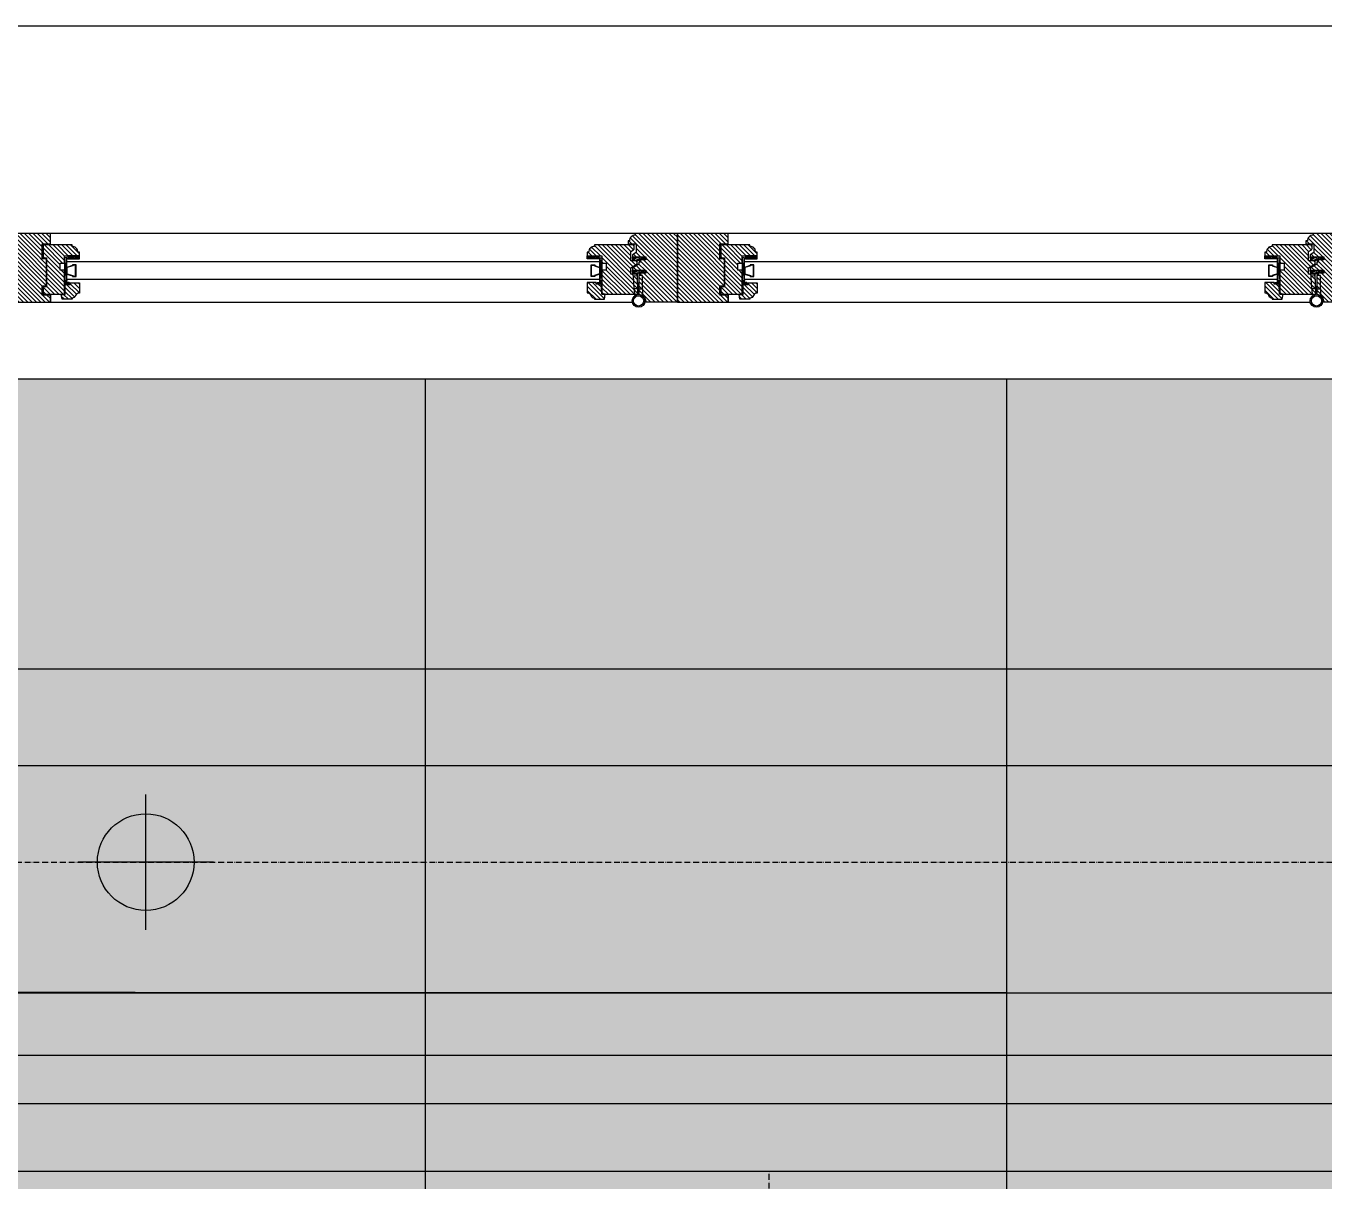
# Model space of a CAD drawing. Header units: millimetres. Extents: x 10553 to 38258, y 46576 to 64025.
# Drawn here: x 12584 to 13927, y 57556 to 58750 of the extents above; entities that cross this region are included whole.
import ezdxf

# ---------------------------------------------------------------- set-up
doc = ezdxf.new("R2010")
doc.units = ezdxf.units.MM
doc.linetypes.add('ACAD_ISO10W100', pattern=[18, 12, -3, 0, -3])
for name, color, linetype in [('ceiling', 232, 'Continuous'), ('floor', 172, 'Continuous'), ('floor hatch', 252, 'Continuous'), ('light', 230, 'Continuous'), ('plaster', 81, 'Continuous'), ('wall', 5, 'Continuous'), ('windows', 7, 'Continuous')]:
    doc.layers.add(name, color=color, linetype=linetype)

# ---------------------------------------------------------------- blocks, each defined once
blk = doc.blocks.new('Joint-K7335')
at = {"layer": 'windows', "color": 7}
for points in [[(3.9, 10.7, -0.206505), (4.5, 11.8, -0.277528), (4.6, 11.7), (4.7, 11.5, 0.626267), (5.4, 11.5, 0.131441), (5.5, 11.7), (5.5, 18, 0.509109), (4.6, 18.4, -0.294424), (2, 18.3, 0.173488), (1.3, 18.5), (0, 18.5), (0, 2.1, 0.415334), (1.2, 0.9, 0.048115), (1.5, 0.9, 0.113375), (1.5, 1), (4, 2.8, 0.235966), (4, 2.9), (4, 3.3, 0.247659), (4, 3.4, 0.287937), (3.6, 3.4), (1.8, 2.3, -0.576722), (1.5, 2.5), (1.5, 3.3, -0.235966), (1.6, 3.5), (4, 5.3, 0.235966), (4, 5.3), (4, 5.7, 0.247659), (4, 5.8, 0.287937), (3.6, 5.8), (1.8, 4.8, -0.576722), (1.5, 5), (1.5, 6.3, -0.384094), (2.6, 7.5, -0.021813), (2.7, 7.5), (6.5, 7.5), (6.5, 7.6, 0.333043), (5.7, 8.5, -0.293245), (5.3, 8.9, 0.008528), (5.2, 9.3, 0.265517), (5, 9.5, 0.023748), (4.8, 9.5, -0.356149), (3.9, 10.7, -0.356149)], [(3.2, 10.8, 0.355005), (4.6, 8.8, -0.567624), (4.7, 8.8, -0.24708), (4.4, 8.7), (2.2, 9, -0.351704), (1.2, 10.1), (1.2, 12.9, -0.414214), (1.5, 13.2), (1.6, 13.2, 0.277073), (1.9, 13.4), (3.7, 16.8, -0.041112), (3.8, 17), (4.1, 17.7, -0.50666), (4.6, 17.7, -0.2771), (4.6, 17.5), (4.6, 13.3, 0.213422), (4.7, 13.1, -0.886227), (4.4, 12.6, 0.250571), (3.2, 10.8)]]:
    blk.add_lwpolyline(points, format="xyb", dxfattribs=at)
blk.add_lwpolyline([(1.6, 17.8, 0.632714), (1, 17.6), (1, 14.2, 0.78091), (1.6, 14.1), (3.2, 17.1, -0.117333), (3.3, 17.2, 1.218085), (3, 17.5, -0.285776), (2.7, 17.3, -0.145588)], format="xyb", close=True, dxfattribs=at)
blk = doc.blocks.new('downlight')
at = {"color": 0}
for p, q in [((0, 10.5), (0, -10.5)), ((-10.5, 0), (10.5, 0))]:
    blk.add_line(p, q, dxfattribs=at)
blk.add_circle((0, 0), 7.5, dxfattribs=at)

msp = doc.modelspace()

# ---------------------------------------------------------------- hatches: boundary and pattern name
at = {"layer": 'floor hatch', "true_color": 0xe2d7b1}
h = msp.add_hatch(color=254, dxfattribs=at)
h.paths.add_polyline_path([(11794.1, 57751.5), (15403.1, 57750), (15403.1, 54150), (11794.1, 54150)], flags=16)
h.paths.add_polyline_path([(11067.6, 58235.5), (12087.6, 58235.5), (12087.6, 58385.5), (14427.6, 58385.5), (14427.6, 58235.5), (16572.6, 58235.5), (16572.6, 56848.2), (16597.6, 56848.2), (16597.6, 55052.8), (16572.6, 55052.8), (16572.6, 53665.5), (16407.6, 53665.5), (16407.6, 53450.5), (15403.1, 53450.5), (15403.1, 53665.5), (11067.6, 53665.5)])
at = {"layer": 'floor hatch', "true_color": 0xdb9e61}
h = msp.add_hatch(color=33, dxfattribs=at)
h.dxf.hatch_style = 1
h.paths.add_polyline_path([(11794.1, 57751.5), (15403.1, 57750), (15403.1, 54150), (11794.1, 54150)])
h.paths.add_polyline_path([(14801.6, 57150), (12395.6, 57150), (12395.6, 54744), (14801.6, 54744)], flags=16)
at = {"layer": 'windows'}
h = msp.add_hatch(dxfattribs=at)
h.set_pattern_fill('ANSI31', color=4, angle=-90, style=0)
h.set_pattern_definition([(135, (136541.193, 51382.7554), (2.24506403, 2.24506403), [])])
edge = h.paths.add_edge_path()
edge.add_line((12623.5, 58512.7), (12638.9, 58512.7))
edge.add_line((12638.9, 58512.7), (12638.9, 58516.5))
edge.add_line((12638.9, 58516.5), (12637.4, 58516.5))
edge.add_arc((12631.4, 58516.5), 6, 360, 450)
edge.add_line((12631.4, 58522.5), (12631.4, 58524))
edge.add_line((12631.4, 58524), (12601.4, 58524))
edge.add_line((12601.4, 58524), (12601.4, 58510.5))
edge.add_line((12601.4, 58510.5), (12605.1, 58510.5))
edge.add_line((12605.1, 58510.5), (12605.1, 58480.5))
edge.add_line((12605.1, 58480.5), (12601.4, 58480.5))
edge.add_line((12601.4, 58480.5), (12601.4, 58473))
edge.add_line((12601.4, 58473), (12623.5, 58473))
edge.add_line((12623.5, 58473), (12623.5, 58497.7))
edge.add_line((12623.5, 58497.7), (12619, 58497.7))
edge.add_line((12619, 58497.7), (12619, 58505.2))
edge.add_line((12619, 58505.2), (12623.5, 58505.2))
edge.add_line((12623.5, 58505.2), (12623.5, 58512.7))
h.paths.add_polyline_path([(12608.9, 58525), (12608.9, 58535.7), (12556.4, 58535.7), (12556.4, 58464.7), (12608.9, 58464.7), (12608.9, 58472), (12600.4, 58472), (12600.4, 58481.5), (12605.1, 58481.5), (12605.1, 58509.5), (12600.4, 58509.5), (12600.4, 58525)])
edge = h.paths.add_edge_path()
edge.add_line((12624.3, 58483.2), (12629.5, 58483.2))
edge.add_line((12629.5, 58483.2), (12629.5, 58484.7))
edge.add_line((12629.5, 58484.7), (12638.9, 58484.7))
edge.add_line((12638.9, 58484.7), (12638.9, 58474.2))
edge.add_arc((12638.8, 58470.4), 3.87, 88.7048, 161.2792)
edge.add_arc((12631.5, 58472.9), 3.87, 268.7048, 341.2792, ccw=False)
edge.add_line((12631.4, 58469), (12631.4, 58467.7))
edge.add_line((12631.4, 58467.7), (12621.1, 58467.7))
edge.add_line((12621.1, 58467.7), (12620.1, 58472.7))
edge.add_line((12620.1, 58472.7), (12624.3, 58472.7))
edge.add_line((12624.3, 58472.7), (12624.3, 58483.2))
h = msp.add_hatch(dxfattribs=at)
h.set_pattern_fill('ANSI31', color=4, angle=-90, style=0)
h.set_pattern_definition([(135, (136269.943, 51382.7554), (2.24506403, 2.24506403), [])])
edge = h.paths.add_edge_path()
edge.add_line((13215.6, 58507.5), (13209.3, 58507.5))
edge.add_line((13209.3, 58507.5), (13209.3, 58517.2))
edge.add_line((13209.3, 58517.2), (13212.3, 58519))
edge.add_arc((13211.5, 58520.3), 1.5, 300.1137, 360)
edge.add_line((13213, 58520.3), (13213, 58523.6))
edge.add_line((13213, 58523.6), (13212.6, 58524))
edge.add_line((13212.6, 58524), (13171.8, 58524))
edge.add_line((13171.8, 58524), (13171.8, 58522.5))
edge.add_arc((13171.8, 58516.5), 6, 90, 180)
edge.add_line((13165.8, 58516.5), (13164.3, 58516.5))
edge.add_line((13164.3, 58516.5), (13164.3, 58512.7))
edge.add_line((13164.3, 58512.7), (13179.6, 58512.7))
edge.add_line((13179.6, 58512.7), (13179.6, 58505.2))
edge.add_line((13179.6, 58505.2), (13184.1, 58505.2))
edge.add_line((13184.1, 58505.2), (13184.1, 58497.7))
edge.add_line((13184.1, 58497.7), (13179.6, 58497.7))
edge.add_line((13179.6, 58497.7), (13179.6, 58473))
edge.add_line((13179.6, 58473), (13216.4, 58473))
edge.add_line((13216.4, 58473), (13216.8, 58473.3))
edge.add_line((13216.8, 58473.3), (13216.2, 58493.2))
edge.add_line((13216.2, 58493.2), (13215.9, 58493.6))
edge.add_line((13215.9, 58493.6), (13209.3, 58493.6))
edge.add_line((13209.3, 58493.6), (13209.3, 58500.3))
edge.add_line((13209.3, 58500.3), (13216, 58504.5))
edge.add_line((13216, 58504.5), (13216, 58507.1))
edge.add_line((13216, 58507.1), (13215.6, 58507.5))
edge = h.paths.add_edge_path()
edge.add_line((13178.9, 58483.5), (13173.6, 58483.5))
edge.add_line((13173.6, 58483.5), (13173.6, 58485))
edge.add_line((13173.6, 58485), (13164.3, 58485))
edge.add_line((13164.3, 58485), (13164.3, 58474.5))
edge.add_arc((13164.4, 58470.6), 3.87, 18.7208, 91.2952, ccw=False)
edge.add_arc((13171.7, 58473.1), 3.87, 198.7208, 271.2952)
edge.add_line((13171.8, 58469.2), (13171.8, 58467.7))
edge.add_line((13171.8, 58467.7), (13182.1, 58467.7))
edge.add_line((13182.1, 58467.7), (13183, 58473))
edge.add_line((13183, 58473), (13179.3, 58473))
edge.add_line((13179.3, 58473), (13178.9, 58483.5))
edge = h.paths.add_edge_path()
edge.add_line((13217.9, 58492.2), (13217.9, 58473))
edge.add_arc((13217.9, 58466.2), 6.75, 0, 90, ccw=False)
edge.add_line((13224.6, 58466.2), (13224.6, 58465.2))
edge.add_line((13224.6, 58465.2), (13257.6, 58465.2))
edge.add_line((13257.6, 58465.2), (13257.6, 58535.7))
edge.add_line((13257.6, 58535.7), (13214.1, 58535.7))
edge.add_line((13214.1, 58535.7), (13214.1, 58534.2))
edge.add_arc((13214.1, 58528.2), 6, 90, 180)
edge.add_line((13208.1, 58528.2), (13206.6, 58528.2))
edge.add_line((13206.6, 58528.2), (13206.6, 58525.1))
edge.add_line((13206.6, 58525.1), (13214.9, 58525.1))
edge.add_line((13214.9, 58525.1), (13214.9, 58516.1))
edge.add_line((13214.9, 58516.1), (13211.1, 58513.8))
edge.add_line((13211.1, 58513.8), (13211.1, 58512))
edge.add_line((13211.1, 58512), (13211.5, 58511.6))
edge.add_line((13211.5, 58511.6), (13225, 58511.6))
edge.add_line((13225, 58511.6), (13225, 58508.6))
edge.add_line((13225, 58508.6), (13219.4, 58508.6))
edge.add_line((13219.4, 58508.6), (13219.4, 58506.1))
edge.add_line((13219.4, 58506.1), (13217.9, 58506.1))
edge.add_line((13217.9, 58506.1), (13217.9, 58504))
edge.add_line((13217.9, 58504), (13211.1, 58500))
edge.add_line((13211.1, 58500), (13211.1, 58498.1))
edge.add_line((13211.1, 58498.1), (13211.5, 58497.7))
edge.add_line((13211.5, 58497.7), (13225, 58497.7))
edge.add_line((13225, 58497.7), (13225, 58494.7))
edge.add_line((13225, 58494.7), (13219.4, 58494.7))
edge.add_line((13219.4, 58494.7), (13219.4, 58492.2))
h = msp.add_hatch(dxfattribs=at)
h.set_pattern_fill('ANSI31', color=4, angle=-90, style=0)
h.set_pattern_definition([(135, (137242.443, 51382.7554), (2.24506403, 2.24506403), [])])
edge = h.paths.add_edge_path()
edge.add_line((13324.8, 58512.7), (13340.1, 58512.7))
edge.add_line((13340.1, 58512.7), (13340.1, 58516.5))
edge.add_line((13340.1, 58516.5), (13338.6, 58516.5))
edge.add_arc((13332.6, 58516.5), 6, 360, 450)
edge.add_line((13332.6, 58522.5), (13332.6, 58524))
edge.add_line((13332.6, 58524), (13302.6, 58524))
edge.add_line((13302.6, 58524), (13302.6, 58510.5))
edge.add_line((13302.6, 58510.5), (13306.4, 58510.5))
edge.add_line((13306.4, 58510.5), (13306.4, 58480.5))
edge.add_line((13306.4, 58480.5), (13302.6, 58480.5))
edge.add_line((13302.6, 58480.5), (13302.6, 58473))
edge.add_line((13302.6, 58473), (13324.8, 58473))
edge.add_line((13324.8, 58473), (13324.8, 58497.7))
edge.add_line((13324.8, 58497.7), (13320.3, 58497.7))
edge.add_line((13320.3, 58497.7), (13320.3, 58505.2))
edge.add_line((13320.3, 58505.2), (13324.8, 58505.2))
edge.add_line((13324.8, 58505.2), (13324.8, 58512.7))
h.paths.add_polyline_path([(13310.1, 58525), (13310.1, 58535.7), (13257.6, 58535.7), (13257.6, 58464.7), (13310.1, 58464.7), (13310.1, 58472), (13301.6, 58472), (13301.6, 58481.5), (13306.4, 58481.5), (13306.4, 58509.5), (13301.6, 58509.5), (13301.6, 58525)])
edge = h.paths.add_edge_path()
edge.add_line((13325.5, 58483.2), (13330.8, 58483.2))
edge.add_line((13330.8, 58483.2), (13330.8, 58484.7))
edge.add_line((13330.8, 58484.7), (13340.1, 58484.7))
edge.add_line((13340.1, 58484.7), (13340.1, 58474.2))
edge.add_arc((13340.1, 58470.4), 3.87, 88.7048, 161.2792)
edge.add_arc((13332.7, 58472.9), 3.87, 268.7048, 341.2792, ccw=False)
edge.add_line((13332.6, 58469), (13332.6, 58467.7))
edge.add_line((13332.6, 58467.7), (13322.3, 58467.7))
edge.add_line((13322.3, 58467.7), (13321.4, 58472.7))
edge.add_line((13321.4, 58472.7), (13325.5, 58472.7))
edge.add_line((13325.5, 58472.7), (13325.5, 58483.2))
h = msp.add_hatch(dxfattribs=at)
h.set_pattern_fill('ANSI31', color=4, angle=-90, style=0)
h.set_pattern_definition([(135, (136971.193, 51382.7554), (2.24506403, 2.24506403), [])])
edge = h.paths.add_edge_path()
edge.add_line((13916.9, 58507.5), (13910.5, 58507.5))
edge.add_line((13910.5, 58507.5), (13910.5, 58517.2))
edge.add_line((13910.5, 58517.2), (13913.5, 58519))
edge.add_arc((13912.8, 58520.3), 1.5, 300.1137, 360)
edge.add_line((13914.3, 58520.3), (13914.3, 58523.6))
edge.add_line((13914.3, 58523.6), (13913.9, 58524))
edge.add_line((13913.9, 58524), (13873, 58524))
edge.add_line((13873, 58524), (13873, 58522.5))
edge.add_arc((13873, 58516.5), 6, 90, 180)
edge.add_line((13867, 58516.5), (13865.5, 58516.5))
edge.add_line((13865.5, 58516.5), (13865.5, 58512.7))
edge.add_line((13865.5, 58512.7), (13880.9, 58512.7))
edge.add_line((13880.9, 58512.7), (13880.9, 58505.2))
edge.add_line((13880.9, 58505.2), (13885.4, 58505.2))
edge.add_line((13885.4, 58505.2), (13885.4, 58497.7))
edge.add_line((13885.4, 58497.7), (13880.9, 58497.7))
edge.add_line((13880.9, 58497.7), (13880.9, 58473))
edge.add_line((13880.9, 58473), (13917.6, 58473))
edge.add_line((13917.6, 58473), (13918, 58473.3))
edge.add_line((13918, 58473.3), (13917.5, 58493.2))
edge.add_line((13917.5, 58493.2), (13917.1, 58493.6))
edge.add_line((13917.1, 58493.6), (13910.5, 58493.6))
edge.add_line((13910.5, 58493.6), (13910.5, 58500.3))
edge.add_line((13910.5, 58500.3), (13917.3, 58504.5))
edge.add_line((13917.3, 58504.5), (13917.3, 58507.1))
edge.add_line((13917.3, 58507.1), (13916.9, 58507.5))
edge = h.paths.add_edge_path()
edge.add_line((13880.1, 58483.5), (13874.9, 58483.5))
edge.add_line((13874.9, 58483.5), (13874.9, 58485))
edge.add_line((13874.9, 58485), (13865.5, 58485))
edge.add_line((13865.5, 58485), (13865.5, 58474.5))
edge.add_arc((13865.6, 58470.6), 3.87, 18.7208, 91.2952, ccw=False)
edge.add_arc((13872.9, 58473.1), 3.87, 198.7208, 271.2952)
edge.add_line((13873, 58469.2), (13873, 58467.7))
edge.add_line((13873, 58467.7), (13883.3, 58467.7))
edge.add_line((13883.3, 58467.7), (13884.3, 58473))
edge.add_line((13884.3, 58473), (13880.5, 58473))
edge.add_line((13880.5, 58473), (13880.1, 58483.5))
edge = h.paths.add_edge_path()
edge.add_line((13919.1, 58492.2), (13919.1, 58473))
edge.add_arc((13919.1, 58466.2), 6.75, 0, 90, ccw=False)
edge.add_line((13925.9, 58466.2), (13925.9, 58465.2))
edge.add_line((13925.9, 58465.2), (13958.9, 58465.2))
edge.add_line((13958.9, 58465.2), (13958.9, 58535.7))
edge.add_line((13958.9, 58535.7), (13915.4, 58535.7))
edge.add_line((13915.4, 58535.7), (13915.4, 58534.2))
edge.add_arc((13915.4, 58528.2), 6, 90, 180)
edge.add_line((13909.4, 58528.2), (13907.9, 58528.2))
edge.add_line((13907.9, 58528.2), (13907.9, 58525.1))
edge.add_line((13907.9, 58525.1), (13916.1, 58525.1))
edge.add_line((13916.1, 58525.1), (13916.1, 58516.1))
edge.add_line((13916.1, 58516.1), (13912.4, 58513.8))
edge.add_line((13912.4, 58513.8), (13912.4, 58512))
edge.add_line((13912.4, 58512), (13912.8, 58511.6))
edge.add_line((13912.8, 58511.6), (13926.3, 58511.6))
edge.add_line((13926.3, 58511.6), (13926.3, 58508.6))
edge.add_line((13926.3, 58508.6), (13920.6, 58508.6))
edge.add_line((13920.6, 58508.6), (13920.6, 58506.1))
edge.add_line((13920.6, 58506.1), (13919.1, 58506.1))
edge.add_line((13919.1, 58506.1), (13919.1, 58504))
edge.add_line((13919.1, 58504), (13912.4, 58500))
edge.add_line((13912.4, 58500), (13912.4, 58498.1))
edge.add_line((13912.4, 58498.1), (13912.8, 58497.7))
edge.add_line((13912.8, 58497.7), (13926.3, 58497.7))
edge.add_line((13926.3, 58497.7), (13926.3, 58494.7))
edge.add_line((13926.3, 58494.7), (13920.6, 58494.7))
edge.add_line((13920.6, 58494.7), (13920.6, 58492.2))
at = {"layer": 'windows', "ltscale": 10}
h = msp.add_hatch(dxfattribs=at)
h.set_pattern_fill('BRASS', color=4, scale=0.225, angle=-135, style=0)
h.set_pattern_definition([(315, (10626.6132, 57908.5283), (1.0102788, 1.0102788), []), (315, (10627.1184, 57909.0334), (1.0102788, 1.0102788), [0.714375, -0.3571875])])
h.paths.add_polyline_path([(12626.9, 58512.7), (12626.9, 58509.7), (12635.9, 58509.7), (12635.9, 58512.7)])
h = msp.add_hatch(dxfattribs=at)
h.set_pattern_fill('ANGLE', color=4, scale=0.1125, angle=-135, style=0)
h.set_pattern_definition([(315, (10626.6132, 57908.5283), (0.55565335, 0.55565335), [0.5715, -0.2143125]), (45, (10626.6132, 57908.5283), (-0.55565335, 0.55565335), [0.5715, -0.2143125])])
h.paths.add_polyline_path([(12635.9, 58512.7), (12635.9, 58509.7), (12638.9, 58509.7), (12638.9, 58512.7)])
h = msp.add_hatch(dxfattribs=at)
h.set_pattern_fill('ANGLE', color=4, scale=0.1125, angle=-135, style=0)
h.set_pattern_definition([(225, (15176.5411, 57908.5283), (-0.55565335, 0.55565335), [0.5715, -0.2143125]), (135, (15176.5411, 57908.5283), (0.55565335, 0.55565335), [0.5715, -0.2143125])])
h.paths.add_polyline_path([(13167.3, 58512.7), (13167.3, 58509.7), (13164.3, 58509.7), (13164.3, 58512.7)])
h = msp.add_hatch(dxfattribs=at)
h.set_pattern_fill('BRASS', color=4, scale=0.225, angle=-135, style=0)
h.set_pattern_definition([(225, (15176.5411, 57908.5283), (-1.0102788, 1.0102788), []), (225, (15176.036, 57909.0334), (-1.0102788, 1.0102788), [0.714375, -0.3571875])])
h.paths.add_polyline_path([(13176.3, 58512.7), (13176.3, 58509.7), (13167.3, 58509.7), (13167.3, 58512.7)])
h = msp.add_hatch(dxfattribs=at)
h.set_pattern_fill('BRASS', color=4, scale=0.225, angle=-135, style=0)
h.set_pattern_definition([(315, (11327.8632, 57908.5283), (1.0102788, 1.0102788), []), (315, (11328.3684, 57909.0334), (1.0102788, 1.0102788), [0.714375, -0.3571875])])
h.paths.add_polyline_path([(13328.1, 58512.7), (13328.1, 58509.7), (13337.1, 58509.7), (13337.1, 58512.7)])
h = msp.add_hatch(dxfattribs=at)
h.set_pattern_fill('ANGLE', color=4, scale=0.1125, angle=-135, style=0)
h.set_pattern_definition([(315, (11327.8632, 57908.5283), (0.55565335, 0.55565335), [0.5715, -0.2143125]), (45, (11327.8632, 57908.5283), (-0.55565335, 0.55565335), [0.5715, -0.2143125])])
h.paths.add_polyline_path([(13337.1, 58512.7), (13337.1, 58509.7), (13340.1, 58509.7), (13340.1, 58512.7)])
h = msp.add_hatch(dxfattribs=at)
h.set_pattern_fill('ANGLE', color=4, scale=0.1125, angle=-135, style=0)
h.set_pattern_definition([(225, (15877.7911, 57908.5283), (-0.55565335, 0.55565335), [0.5715, -0.2143125]), (135, (15877.7911, 57908.5283), (0.55565335, 0.55565335), [0.5715, -0.2143125])])
h.paths.add_polyline_path([(13868.5, 58512.7), (13868.5, 58509.7), (13865.5, 58509.7), (13865.5, 58512.7)])
h = msp.add_hatch(dxfattribs=at)
h.set_pattern_fill('BRASS', color=4, scale=0.225, angle=-135, style=0)
h.set_pattern_definition([(225, (15877.7911, 57908.5283), (-1.0102788, 1.0102788), []), (225, (15877.286, 57909.0334), (-1.0102788, 1.0102788), [0.714375, -0.3571875])])
h.paths.add_polyline_path([(13877.5, 58512.7), (13877.5, 58509.7), (13868.5, 58509.7), (13868.5, 58512.7)])
h = msp.add_hatch(dxfattribs=at)
h.set_pattern_fill('ANGLE', color=4, scale=0.1125, angle=-135, style=0)
h.set_pattern_definition([(315, (10626.6132, 57898.7783), (0.55565335, 0.55565335), [0.5715, -0.2143125]), (45, (10626.6132, 57898.7783), (-0.55565335, 0.55565335), [0.5715, -0.2143125])])
edge = h.paths.add_edge_path()
edge.add_line((12623.5, 58485), (12625.8, 58485))
edge.add_line((12625.8, 58485), (12625.8, 58486.5))
edge.add_arc((12624.6, 58486.2), 1.16, 14.793, 165.207)
edge.add_line((12623.5, 58486.5), (12623.5, 58485))
h = msp.add_hatch(dxfattribs=at)
h.set_pattern_fill('ANGLE', color=4, scale=0.1125, angle=-135, style=0)
h.set_pattern_definition([(315, (10622.4882, 57898.7783), (0.55565335, 0.55565335), [0.5715, -0.2143125]), (45, (10622.4882, 57898.7783), (-0.55565335, 0.55565335), [0.5715, -0.2143125])])
edge = h.paths.add_edge_path()
edge.add_line((12623.9, 58483.5), (12628.4, 58483.5))
edge.add_arc((12627.8, 58484.2), 0.938, 306.8699, 413.1301)
edge.add_line((12628.4, 58485), (12623.9, 58485))
edge.add_arc((12624.4, 58484.2), 0.926, 125.8841, 234.1159)
h = msp.add_hatch(dxfattribs=at)
h.set_pattern_fill('ANGLE', color=4, scale=0.1125, angle=-135, style=0)
h.set_pattern_definition([(225, (15180.6661, 57898.7783), (-0.55565335, 0.55565335), [0.5715, -0.2143125]), (135, (15180.6661, 57898.7783), (0.55565335, 0.55565335), [0.5715, -0.2143125])])
edge = h.paths.add_edge_path()
edge.add_line((13179.3, 58483.5), (13174.8, 58483.5))
edge.add_arc((13175.3, 58484.2), 0.938, 126.8699, 233.1301, ccw=False)
edge.add_line((13174.8, 58485), (13179.3, 58485))
edge.add_arc((13178.7, 58484.2), 0.926, -54.1159, 54.1159, ccw=False)
h = msp.add_hatch(dxfattribs=at)
h.set_pattern_fill('ANGLE', color=4, scale=0.1125, angle=-135, style=0)
h.set_pattern_definition([(225, (15176.5411, 57898.7783), (-0.55565335, 0.55565335), [0.5715, -0.2143125]), (135, (15176.5411, 57898.7783), (0.55565335, 0.55565335), [0.5715, -0.2143125])])
edge = h.paths.add_edge_path()
edge.add_line((13179.6, 58485), (13177.4, 58485))
edge.add_line((13177.4, 58485), (13177.4, 58486.5))
edge.add_arc((13178.5, 58486.2), 1.16, 14.793, 165.207, ccw=False)
edge.add_line((13179.6, 58486.5), (13179.6, 58485))
h = msp.add_hatch(dxfattribs=at)
h.set_pattern_fill('ANGLE', color=4, scale=0.1125, angle=-135, style=0)
h.set_pattern_definition([(315, (11327.8632, 57898.7783), (0.55565335, 0.55565335), [0.5715, -0.2143125]), (45, (11327.8632, 57898.7783), (-0.55565335, 0.55565335), [0.5715, -0.2143125])])
edge = h.paths.add_edge_path()
edge.add_line((13324.8, 58485), (13327, 58485))
edge.add_line((13327, 58485), (13327, 58486.5))
edge.add_arc((13325.9, 58486.2), 1.16, 14.793, 165.207)
edge.add_line((13324.8, 58486.5), (13324.8, 58485))
h = msp.add_hatch(dxfattribs=at)
h.set_pattern_fill('ANGLE', color=4, scale=0.1125, angle=-135, style=0)
h.set_pattern_definition([(315, (11323.7382, 57898.7783), (0.55565335, 0.55565335), [0.5715, -0.2143125]), (45, (11323.7382, 57898.7783), (-0.55565335, 0.55565335), [0.5715, -0.2143125])])
edge = h.paths.add_edge_path()
edge.add_line((13325.1, 58483.5), (13329.6, 58483.5))
edge.add_arc((13329.1, 58484.2), 0.938, 306.8699, 413.1301)
edge.add_line((13329.6, 58485), (13325.1, 58485))
edge.add_arc((13325.7, 58484.2), 0.926, 125.8841, 234.1159)
h = msp.add_hatch(dxfattribs=at)
h.set_pattern_fill('ANGLE', color=4, scale=0.1125, angle=-135, style=0)
h.set_pattern_definition([(225, (15881.9161, 57898.7783), (-0.55565335, 0.55565335), [0.5715, -0.2143125]), (135, (15881.9161, 57898.7783), (0.55565335, 0.55565335), [0.5715, -0.2143125])])
edge = h.paths.add_edge_path()
edge.add_line((13880.5, 58483.5), (13876, 58483.5))
edge.add_arc((13876.6, 58484.2), 0.938, 126.8699, 233.1301, ccw=False)
edge.add_line((13876, 58485), (13880.5, 58485))
edge.add_arc((13880, 58484.2), 0.926, -54.1159, 54.1159, ccw=False)
h = msp.add_hatch(dxfattribs=at)
h.set_pattern_fill('ANGLE', color=4, scale=0.1125, angle=-135, style=0)
h.set_pattern_definition([(225, (15877.7911, 57898.7783), (-0.55565335, 0.55565335), [0.5715, -0.2143125]), (135, (15877.7911, 57898.7783), (0.55565335, 0.55565335), [0.5715, -0.2143125])])
edge = h.paths.add_edge_path()
edge.add_line((13880.9, 58485), (13878.6, 58485))
edge.add_line((13878.6, 58485), (13878.6, 58486.5))
edge.add_arc((13879.8, 58486.2), 1.16, 14.793, 165.207, ccw=False)
edge.add_line((13880.9, 58486.5), (13880.9, 58485))

# ---------------------------------------------------------------- linework, layer by layer
at = {"layer": 'ceiling', "linetype": 'ByBlock'}
msp.add_lwpolyline([(11067.6, 58235.5), (11607.6, 58235.5), (11607.6, 58085.5), (14907.6, 58085.5), (14907.6, 58235.5), (16572.6, 58235.5), (16572.6, 53665.5), (11067.6, 53665.5), (11067.6, 58235.5)], dxfattribs=at)
at = {"layer": 'ceiling', "color": 233}
for points in [[(11167.6, 58135.5), (11507.6, 58135.5), (11507.6, 57985.5), (15007.6, 57985.5), (15007.6, 58135.5), (16472.6, 58135.5), (16472.6, 53765.5), (11167.6, 53765.5)], [(15087.6, 57685.5), (11617.6, 57685.5), (11617.6, 54215.5), (15087.6, 54215.5)], [(14967.6, 57565.5), (11737.6, 57565.5), (11737.6, 54335.5), (14967.6, 54335.5)]]:
    msp.add_lwpolyline(points, close=True, dxfattribs=at)
at = {"layer": 'ceiling', "linetype": 'ByBlock'}
msp.add_lwpolyline([(15037.6, 57635.5), (11667.6, 57635.5), (11667.6, 54265.5), (15037.6, 54265.5)], close=True, dxfattribs=at)
at = {"layer": 'floor', "linetype": 'ByBlock'}
for p, q in [((12997.1, 53665.5), (12997.1, 58385.5)), ((13598.6, 53665.5), (13598.6, 58385.5)), ((16587.6, 57750), (11067.6, 57750))]:
    msp.add_line(p, q, dxfattribs=at)
msp.add_lwpolyline([(11067.6, 58235.5), (11887.6, 58235.5), (12087.6, 58235.5), (12087.6, 58385.5), (14427.6, 58385.5), (14427.6, 58235.5), (16572.6, 58235.5), (16572.6, 56848.2), (16587.6, 56848.2), (16587.6, 55052.8), (16572.6, 55052.8), (16572.6, 53665.5), (16407.6, 53665.5), (16407.6, 53450.5), (15397.6, 53450.5), (15397.6, 53665.5), (11067.6, 53665.5), (11067.6, 58235.5)], dxfattribs=at)
at = {"layer": 'floor hatch', "linetype": 'ByBlock'}
msp.add_lwpolyline([(11067.6, 58235.5), (12087.6, 58235.5), (12087.6, 58385.5), (14427.6, 58385.5), (14427.6, 58235.5), (16572.6, 58235.5), (16572.6, 56848.2), (16597.6, 56848.2), (16597.6, 55052.8), (16572.6, 55052.8), (16572.6, 53665.5), (16407.6, 53665.5), (16407.6, 53450.5), (15403.1, 53450.5), (15403.1, 53665.5), (11067.6, 53665.5), (11067.6, 58235.5)], dxfattribs=at)
msp.add_lwpolyline([(11794.1, 57751.5), (15403.1, 57750), (15403.1, 54150), (11794.1, 54150)], close=True, dxfattribs=at)
at = {"layer": 'light', "color": 8, "linetype": 'ACAD_ISO10W100', "ltscale": 0.5}
msp.add_line((13352.6, 54335.5), (13352.6, 57565.5), dxfattribs=at)
msp.add_lwpolyline([(11417.6, 57885.5), (11417.6, 57885.5), (11417.6, 57885.5), (16222.6, 57885.5), (16222.6, 54015.5), (11417.6, 54015.5)], close=True, dxfattribs=at)
at = {"layer": 'plaster', "linetype": 'Continuous', "lineweight": 0, "flags": 128}
msp.add_lwpolyline([(11887.6, 58235.5), (12357.6, 58235.5), (12357.6, 58385.5), (14157.6, 58385.5), (14157.6, 58235.5), (14627.6, 58235.5)], dxfattribs=at)
at = {"layer": 'wall', "color": 4, "linetype": 'ByBlock'}
msp.add_line((11857.6, 58750.5), (14657.6, 58750.5), dxfattribs=at)
at = {"layer": 'windows', "color": 8}
for p, q in [((13214.1, 58535.7), (12608.9, 58535.7)), ((13915.4, 58535.7), (13310.1, 58535.7)), ((12608.9, 58464.7), (13211.1, 58464.7)), ((13310.1, 58464.7), (13912.3, 58464.7))]:
    msp.add_line(p, q, dxfattribs=at)
at = {"layer": 'windows'}
for p, q in [((12601.4, 58510.5), (12605.1, 58510.5)), ((12625.8, 58485), (12625.8, 58509.7)), ((13302.6, 58510.5), (13306.4, 58510.5)), ((13327, 58485), (13327, 58509.7)), ((13219.4, 58492.2), (13217.9, 58492.2)), ((13920.6, 58492.2), (13919.1, 58492.2)), ((12608.9, 58473), (12608.9, 58464.7)), ((13310.1, 58473), (13310.1, 58464.7))]:
    msp.add_line(p, q, dxfattribs=at)
at = {"layer": 'windows', "color": 4, "ltscale": 10}
for p, q in [((12625.8, 58510.5), (12623.5, 58487.2)), ((12623.5, 58510.5), (12625.8, 58487.2)), ((13179.6, 58510.5), (13177.4, 58487.2)), ((13177.4, 58510.5), (13179.6, 58487.2)), ((13177.4, 58485), (13177.4, 58509.7)), ((13327, 58510.5), (13324.8, 58487.2)), ((13324.8, 58510.5), (13327, 58487.2)), ((13880.9, 58510.5), (13878.6, 58487.2)), ((13878.6, 58510.5), (13880.9, 58487.2)), ((13878.6, 58485), (13878.6, 58509.7)), ((13212.8, 58478.5), (13213.1, 58471.6)), ((13221.6, 58478.7), (13221.6, 58471.8)), ((13914, 58478.5), (13914.4, 58471.6)), ((13922.9, 58478.7), (13922.9, 58471.8))]:
    msp.add_line(p, q, dxfattribs=at)
at = {"layer": 'windows', "color": 7}
for p, q in [((13177.4, 58506.5), (12625.8, 58506.5)), ((13878.6, 58506.5), (13327, 58506.5)), ((13177.4, 58488.2), (12625.8, 58488.2)), ((13878.6, 58488.2), (13327, 58488.2))]:
    msp.add_line(p, q, dxfattribs=at)
for points in [[(12608.9, 58525), (12608.9, 58535.7), (12556.4, 58535.7), (12556.4, 58464.7), (12608.9, 58464.7), (12608.9, 58472), (12600.4, 58472), (12600.4, 58481.5), (12605.1, 58481.5), (12605.1, 58509.5), (12600.4, 58509.5), (12600.4, 58525), (12608.9, 58525)], [(13310.1, 58525), (13310.1, 58535.7), (13257.6, 58535.7), (13257.6, 58464.7), (13310.1, 58464.7), (13310.1, 58472), (13301.6, 58472), (13301.6, 58481.5), (13306.4, 58481.5), (13306.4, 58509.5), (13301.6, 58509.5), (13301.6, 58525), (13310.1, 58525)]]:
    msp.add_lwpolyline(points, dxfattribs=at)
for points in [[(13217.9, 58492.2), (13217.9, 58473, -0.414214), (13224.6, 58466.2), (13224.6, 58465.2), (13257.6, 58465.2), (13257.6, 58535.7), (13214.1, 58535.7), (13214.1, 58534.2, 0.414214), (13208.1, 58528.2), (13206.6, 58528.2), (13206.6, 58525.1), (13214.9, 58525.1), (13214.9, 58516.1), (13211.1, 58513.8), (13211.1, 58512), (13211.5, 58511.6), (13225, 58511.6), (13225, 58508.6), (13219.4, 58508.6), (13219.4, 58506.1), (13217.9, 58506.1), (13217.9, 58504), (13211.1, 58500), (13211.1, 58498.1), (13211.5, 58497.7), (13225, 58497.7), (13225, 58494.7), (13219.4, 58494.7), (13219.4, 58492.2)], [(13958.9, 58535.7), (13915.4, 58535.7), (13915.4, 58534.2, 0.414214), (13909.4, 58528.2), (13907.9, 58528.2), (13907.9, 58525.1), (13916.1, 58525.1), (13916.1, 58516.1), (13912.4, 58513.8), (13912.4, 58512), (13912.8, 58511.6), (13926.3, 58511.6), (13926.3, 58508.6), (13920.6, 58508.6), (13920.6, 58506.1), (13919.1, 58506.1), (13919.1, 58504), (13912.4, 58500), (13912.4, 58498.1), (13912.8, 58497.7), (13926.3, 58497.7), (13926.3, 58494.7), (13920.6, 58494.7), (13920.6, 58492.2)], [(12623.5, 58512.7), (12638.9, 58512.7), (12638.9, 58516.5), (12637.4, 58516.5, 0.414214), (12631.4, 58522.5), (12631.4, 58524), (12601.4, 58524), (12601.4, 58510.5), (12605.1, 58510.5), (12605.1, 58480.5), (12601.4, 58480.5), (12601.4, 58473), (12623.5, 58473), (12623.5, 58497.7), (12619, 58497.7), (12619, 58505.2), (12623.5, 58505.2), (12623.5, 58512.7)], [(13324.8, 58512.7), (13340.1, 58512.7), (13340.1, 58516.5), (13338.6, 58516.5, 0.414214), (13332.6, 58522.5), (13332.6, 58524), (13302.6, 58524), (13302.6, 58510.5), (13306.4, 58510.5), (13306.4, 58480.5), (13302.6, 58480.5), (13302.6, 58473), (13324.8, 58473), (13324.8, 58497.7), (13320.3, 58497.7), (13320.3, 58505.2), (13324.8, 58505.2), (13324.8, 58512.7)], [(13919.1, 58492.2), (13919.1, 58473, -0.414214), (13925.9, 58466.2), (13925.9, 58465.2), (13958.9, 58465.2)]]:
    msp.add_lwpolyline(points, format="xyb", dxfattribs=at)
at = {"layer": 'windows', "color": 4, "ltscale": 10}
for points in [[(12626.9, 58512.7), (12626.9, 58509.7), (12635.9, 58509.7), (12635.9, 58512.7)], [(12635.9, 58512.7), (12635.9, 58509.7), (12638.9, 58509.7), (12638.9, 58512.7)], [(13167.3, 58512.7), (13167.3, 58509.7), (13164.3, 58509.7), (13164.3, 58512.7)], [(13176.3, 58512.7), (13176.3, 58509.7), (13167.3, 58509.7), (13167.3, 58512.7)], [(13328.1, 58512.7), (13328.1, 58509.7), (13337.1, 58509.7), (13337.1, 58512.7)], [(13337.1, 58512.7), (13337.1, 58509.7), (13340.1, 58509.7), (13340.1, 58512.7)], [(13868.5, 58512.7), (13868.5, 58509.7), (13865.5, 58509.7), (13865.5, 58512.7)], [(13877.5, 58512.7), (13877.5, 58509.7), (13868.5, 58509.7), (13868.5, 58512.7)], [(12623.5, 58487.2), (12625.8, 58487.2), (12625.8, 58510.5), (12623.5, 58510.5)], [(13179.6, 58487.2), (13177.4, 58487.2), (13177.4, 58510.5), (13179.6, 58510.5)], [(13324.8, 58487.2), (13327, 58487.2), (13327, 58510.5), (13324.8, 58510.5)], [(13880.9, 58487.2), (13878.6, 58487.2), (13878.6, 58510.5), (13880.9, 58510.5)], [(13216.5, 58478.7), (13212.8, 58478.5), (13212.1, 58492), (13215.9, 58492.2)], [(13217.9, 58478.7), (13221.6, 58478.7), (13221.6, 58492.2), (13217.9, 58492.2)], [(13917.8, 58478.7), (13914, 58478.5), (13913.4, 58492), (13917.1, 58492.2)], [(13919.1, 58478.7), (13922.9, 58478.7), (13922.9, 58492.2), (13919.1, 58492.2)]]:
    msp.add_lwpolyline(points, close=True, dxfattribs=at)
at = {"layer": 'windows', "color": 7}
for points in [[(13215.6, 58507.5), (13209.3, 58507.5), (13209.3, 58517.2), (13212.3, 58519, 0.267417), (13213, 58520.3), (13213, 58523.6), (13212.6, 58524), (13171.8, 58524), (13171.8, 58522.5, 0.414214), (13165.8, 58516.5), (13164.3, 58516.5), (13164.3, 58512.7), (13179.6, 58512.7), (13179.6, 58505.2), (13184.1, 58505.2), (13184.1, 58497.7), (13179.6, 58497.7), (13179.6, 58473), (13216.4, 58473), (13216.8, 58473.3), (13216.2, 58493.2), (13215.9, 58493.6), (13209.3, 58493.6), (13209.3, 58500.3), (13216, 58504.5), (13216, 58507.1)], [(13916.9, 58507.5), (13910.5, 58507.5), (13910.5, 58517.2), (13913.5, 58519, 0.267417), (13914.3, 58520.3), (13914.3, 58523.6), (13913.9, 58524), (13873, 58524), (13873, 58522.5, 0.414214), (13867, 58516.5), (13865.5, 58516.5), (13865.5, 58512.7), (13880.9, 58512.7), (13880.9, 58505.2), (13885.4, 58505.2), (13885.4, 58497.7), (13880.9, 58497.7), (13880.9, 58473), (13917.6, 58473), (13918, 58473.3), (13917.5, 58493.2), (13917.1, 58493.6), (13910.5, 58493.6), (13910.5, 58500.3), (13917.3, 58504.5), (13917.3, 58507.1)], [(13178.9, 58483.5), (13173.6, 58483.5), (13173.6, 58485), (13164.3, 58485), (13164.3, 58474.5, -0.327693), (13168, 58471.8, 0.327693), (13171.8, 58469.2), (13171.8, 58467.7), (13182.1, 58467.7), (13183, 58473), (13179.3, 58473), (13178.9, 58483.5)], [(13880.1, 58483.5), (13874.9, 58483.5), (13874.9, 58485), (13865.5, 58485), (13865.5, 58474.5, -0.327693), (13869.3, 58471.8, 0.327693), (13873, 58469.2), (13873, 58467.7), (13883.3, 58467.7), (13884.3, 58473), (13880.5, 58473), (13880.1, 58483.5)], [(12624.3, 58483.2), (12629.5, 58483.2), (12629.5, 58484.7), (12638.9, 58484.7), (12638.9, 58474.2, 0.327693), (12635.1, 58471.6, -0.327693), (12631.4, 58469), (12631.4, 58467.7), (12621.1, 58467.7), (12620.1, 58472.7), (12624.3, 58472.7), (12624.3, 58483.2)], [(13325.5, 58483.2), (13330.8, 58483.2), (13330.8, 58484.7), (13340.1, 58484.7), (13340.1, 58474.2, 0.327693), (13336.4, 58471.6, -0.327693), (13332.6, 58469), (13332.6, 58467.7), (13322.3, 58467.7), (13321.4, 58472.7), (13325.5, 58472.7), (13325.5, 58483.2)]]:
    msp.add_lwpolyline(points, format="xyb", close=True, dxfattribs=at)
for points in [[(12635.5, 58491.3), (12635.5, 58503.3), (12631.8, 58503.3), (12631.8, 58502.6), (12625.8, 58500.8), (12625.8, 58493.9), (12631.8, 58492.1), (12631.8, 58491.3)], [(12635.1, 58491.7), (12635.1, 58503), (12632.1, 58503), (12632.1, 58502.3), (12626.1, 58500.5), (12626.1, 58494.2), (12632.1, 58492.4), (12632.1, 58491.7)], [(13168.4, 58491.3), (13168.4, 58503.3), (13172.1, 58503.3), (13172.1, 58502.6), (13177.4, 58500.8), (13177.4, 58493.9), (13172.1, 58492.1), (13172.1, 58491.3)], [(13168.8, 58491.7), (13168.8, 58503), (13171.8, 58503), (13171.8, 58502.3), (13177, 58500.5), (13177, 58494.2), (13171.8, 58492.4), (13171.8, 58491.7)], [(13336.8, 58491.3), (13336.8, 58503.3), (13333, 58503.3), (13333, 58502.6), (13327, 58500.8), (13327, 58493.9), (13333, 58492.1), (13333, 58491.3)], [(13336.4, 58491.7), (13336.4, 58503), (13333.4, 58503), (13333.4, 58502.3), (13327.4, 58500.5), (13327.4, 58494.2), (13333.4, 58492.4), (13333.4, 58491.7)], [(13869.6, 58491.3), (13869.6, 58503.3), (13873.4, 58503.3), (13873.4, 58502.6), (13878.6, 58500.8), (13878.6, 58493.9), (13873.4, 58492.1), (13873.4, 58491.3)], [(13870, 58491.7), (13870, 58503), (13873, 58503), (13873, 58502.3), (13878.3, 58500.5), (13878.3, 58494.2), (13873, 58492.4), (13873, 58491.7)]]:
    msp.add_lwpolyline(points, close=True, dxfattribs=at)
at = {"layer": 'windows', "color": 4, "ltscale": 10}
for points in [[(12623.5, 58485), (12625.8, 58485), (12625.8, 58486.5, 0.770201), (12623.5, 58486.5)], [(12623.9, 58483.5), (12628.4, 58483.5, 0.5), (12628.4, 58485), (12623.9, 58485, 0.5108)], [(13179.3, 58483.5), (13174.8, 58483.5, -0.5), (13174.8, 58485), (13179.3, 58485, -0.5108)], [(13179.6, 58485), (13177.4, 58485), (13177.4, 58486.5, -0.770201), (13179.6, 58486.5)], [(13324.8, 58485), (13327, 58485), (13327, 58486.5, 0.770201), (13324.8, 58486.5)], [(13325.1, 58483.5), (13329.6, 58483.5, 0.5), (13329.6, 58485), (13325.1, 58485, 0.5108)], [(13880.5, 58483.5), (13876, 58483.5, -0.5), (13876, 58485), (13880.5, 58485, -0.5108)], [(13880.9, 58485), (13878.6, 58485), (13878.6, 58486.5, -0.770201), (13880.9, 58486.5)]]:
    msp.add_lwpolyline(points, format="xyb", close=True, dxfattribs=at)
at = {"layer": 'windows', "color": 7}
for centre, radius in [((13217.5, 58466), 6.56), ((13918.8, 58466), 6.56), ((13217.5, 58466), 5.25), ((13918.8, 58466), 5.25)]:
    msp.add_circle(centre, radius, dxfattribs=at)

# ---------------------------------------------------------------- block references
at = {"layer": 'light', "color": 61, "xscale": 6.666599999996834, "yscale": 6.666599999996834, "rotation": 180}
msp.add_blockref('downlight', (12707.6, 57885.5), dxfattribs=at)
at = {"layer": 'windows', "color": 4, "ltscale": 10, "extrusion": (0, 0, -1), "xscale": 0.75, "yscale": 0.75, "zscale": -0.75, "rotation": 270}
for p in [(-13225, 58511.6), (-13926.3, 58511.6), (-13225, 58497.7), (-13926.3, 58497.7)]:
    msp.add_blockref('Joint-K7335', p, dxfattribs=at)

doc.saveas('drawing.dxf')
